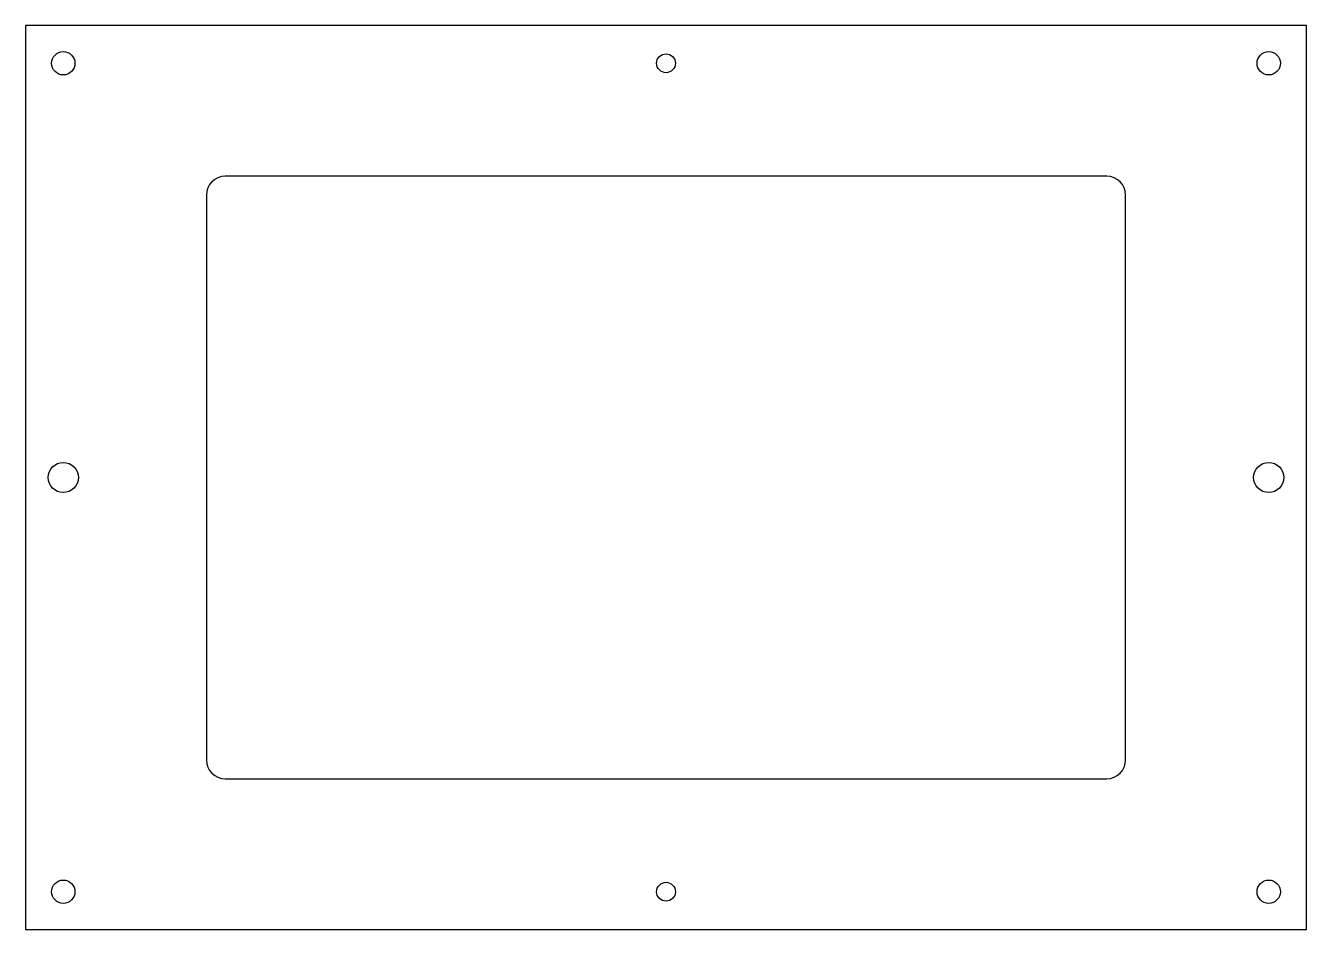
# Model space of a CAD drawing. Header units: millimetres. Extents: x -85 to 85, y -60 to 60.
import ezdxf

# ---------------------------------------------------------------- set-up
doc = ezdxf.new("R2010")
doc.units = ezdxf.units.MM

msp = doc.modelspace()

# ---------------------------------------------------------------- linework, layer by layer
for p, q in [((85, 60), (-85, 60)), ((-85, 60), (-85, -60)), ((85, -60), (85, 60)), ((58.5, 40), (-58.5, 40)), ((-61, 37.5), (-61, -37.5)), ((61, -37.5), (61, 37.5)), ((-58.5, -40), (58.5, -40)), ((-85, -60), (85, -60))]:
    msp.add_line(p, q)
for centre, radius in [((-80, 55), 1.55), ((0, 55), 1.25), ((80, 55), 1.55), ((-80, 0), 2), ((80, 0), 2), ((-80, -55), 1.55), ((0, -55), 1.25), ((80, -55), 1.55)]:
    msp.add_circle(centre, radius)
for centre, start, end in [((-58.5, 37.5), 90, 180), ((58.5, 37.5), 0, 90), ((-58.5, -37.5), 180, 270), ((58.5, -37.5), 270, 360)]:
    msp.add_arc(centre, 2.5, start, end)

doc.saveas('drawing.dxf')
